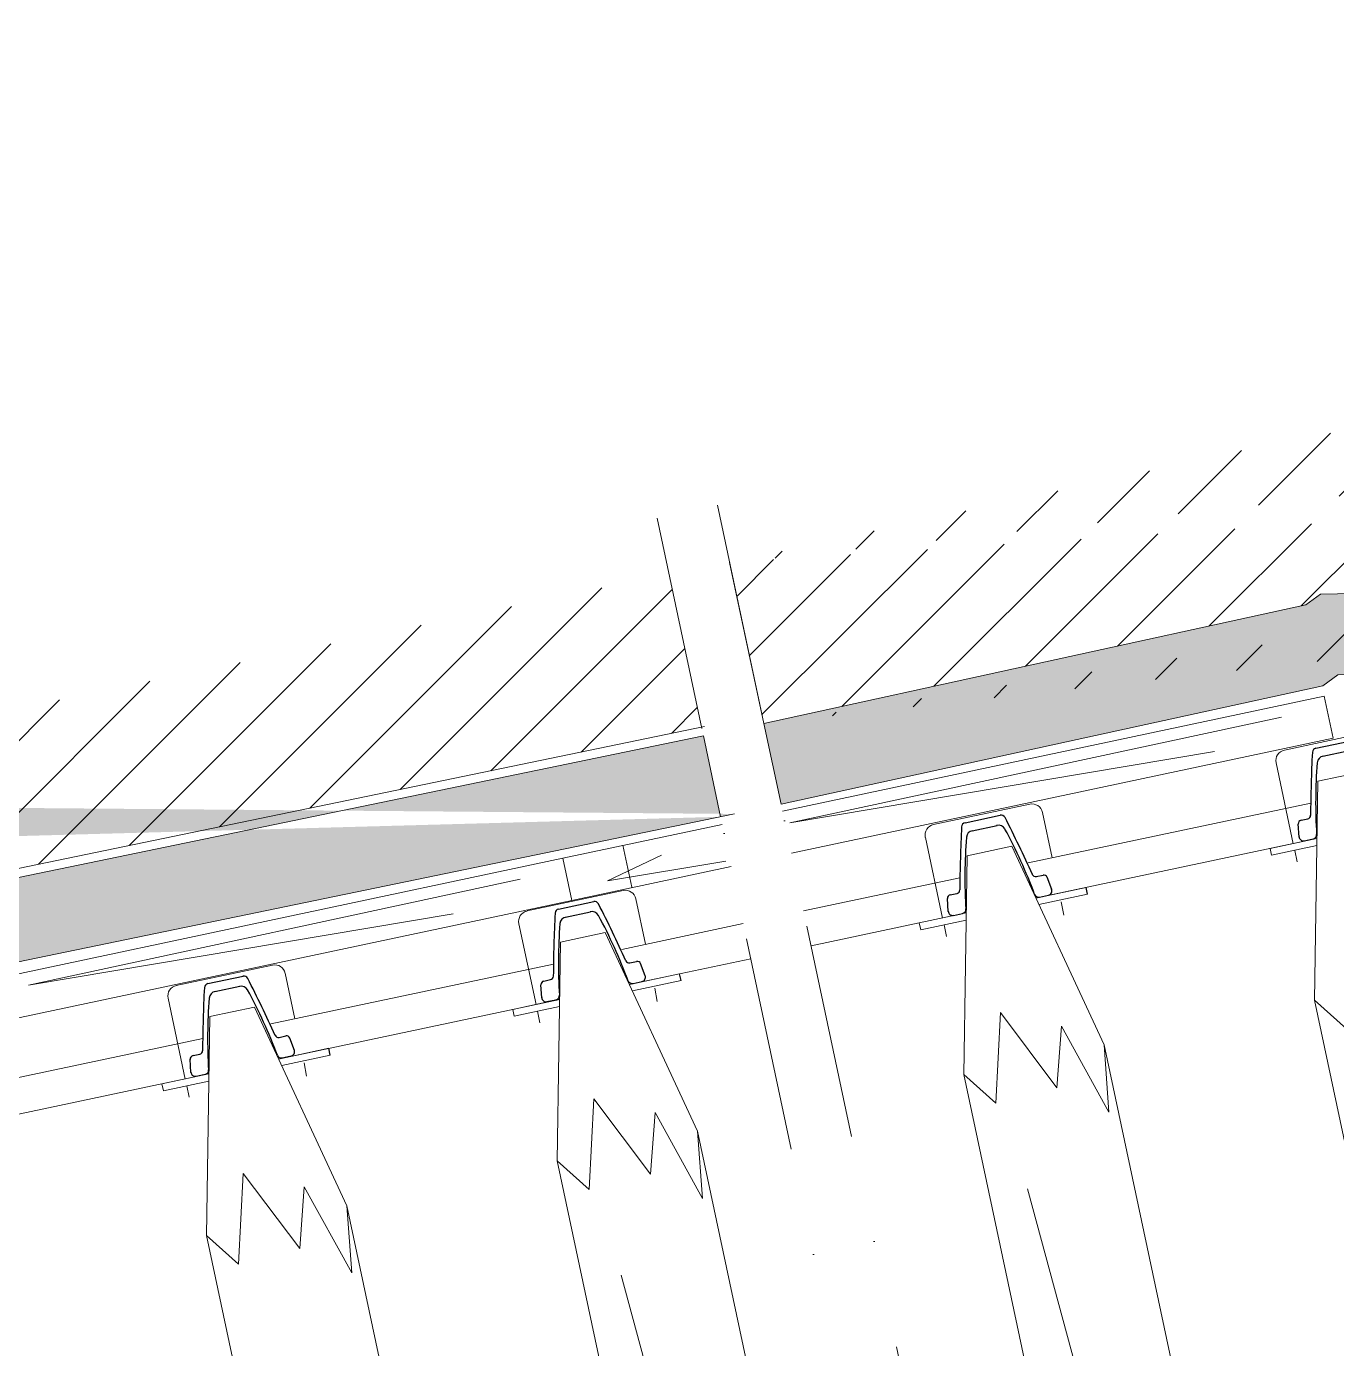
# Model space of a CAD drawing. Header units: millimetres. Extents: x -46762 to 217101, y -107409 to 31524.
# Drawn here: x 94761 to 96588, y -43097 to -41253 of the extents above; entities that cross this region are included whole.
import ezdxf

# ---------------------------------------------------------------- set-up
doc = ezdxf.new("R2010")
doc.units = ezdxf.units.MM
doc.linetypes.add('ACAD_ISO10W100', pattern=[18, 12, -3, 0, -3])
doc.linetypes.add('IRA2', pattern=[4, 2, -1, 0, -1])
pattern_1 = [(228.0128, (182.88, 254), (-2032.0017266, -2286.002809), [34.1721, -3383.05]), (184.9697, (160.02, 228.6), (3048.0049306, 253.9982075), [58.6405, -5805.4]), (132.5104, (101.6, 223.52), (2539.9981518, -2794.0027292), [41.3482, -4093.47]), (267.2737, (2.54, 160.02), (253.9988971, 5079.9983653), [53.4005, -5286.64]), (292.8337, (0, 106.68), (-1270.0036056, 3048.001733), [52.3634, -5183.98]), (357.2737, (20.32, 58.42), (-5079.9983653, 253.9988971), [53.4005, -5286.64]), (37.6942, (73.66, 55.88), (-3302.0020861, -2539.9977357), [70.6194, -6991.31]), (72.2553, (129.54, 99.06), (1778.00355655, 5588.0016206), [66.672, -6600.53]), (121.4296, (149.86, 162.56), (-2032.0005235, 3301.996116), [53.5813, -5304.55]), (175.2364, (121.92, 208.28), (2793.9978053, -253.9976163), [61.1713, -2997.39]), (222.3974, (60.96, 213.36), (-3048.0000917, -2793.99636506), [79.1078, -7831.68]), (138.8141, (254, 157.48), (-1777.9988674, 1523.9976557), [27.0005, -2673.06]), (171.4692, (233.68, 175.26), (3301.9949596, -508.00128), [51.3682, -5085.46]), (225, (182.88, 182.88), (-5e-14, -253.99983), [35.9209, -323.289]), (203.1986, (165.1, 213.36), (1270.004283, 508.002227), [19.3441, -1915.06]), (291.8014, (147.32, 205.74), (-254.000178, 762.00049), [27.3566, -1340.48]), (30.9638, (157.48, 180.34), (761.999195, 508.000396), [44.432, -1436.63]), (161.5651, (195.58, 203.2), (508.00023, -253.99962), [32.1287, -771.09]), (16.3895, (0, 205.74), (2540.0014014, 761.998415), [45.0088, -4455.88]), (70.3462, (43.18, 218.44), (-1015.9971689, -2793.9960489), [37.7599, -3738.22]), (293.1986, (195.58, 254), (-508.002227, 1270.004283), [38.688, -1895.72]), (343.6105, (210.82, 218.44), (-2540.0014014, 761.998415), [45.0088, -4455.88]), (339.444, (0, 48.26), (-1270.0015764, 507.999384), [43.4035, -2126.77]), (294.7751, (40.64, 33.02), (-1269.9970404, 2793.9987026), [36.3672, -3600.36]), (66.8014, (198.12, 0), (508.002227, 1270.004283), [38.688, -1895.72]), (17.354, (213.36, 35.56), (-3302.0001782, -1015.9984676), [42.5783, -4215.24]), (69.444, (73.66, 0), (-507.999384, -1270.0015764), [21.7018, -2148.48]), (101.3099, (182.88, 0), (-253.998746, 1015.996746), [12.9515, -1282.2]), (165.9638, (180.34, 12.7), (762.000535, -253.99956), [52.3634, -994.905]), (186.009, (129.54, 25.4), (2539.9962544, 253.9994069), [48.5267, -4804.14]), (303.6901, (157.48, 157.48), (-254.000087, 507.99951), [36.6324, -879.178]), (353.1572, (177.8, 127), (4318.0017857, -508.0022752), [63.9557, -6331.6]), (60.9454, (241.3, 119.38), (-1015.9976366, -1777.995761), [26.1508, -2588.94]), (90, (254, 142.24), (-254, 254), [15.24, -238.76]), (120.2564, (124.46, 33.02), (1015.9978467, -1777.9991032), [35.2867, -3493.39]), (48.0128, (106.68, 63.5), (2032.0017266, 2286.002809), [68.3443, -3348.88]), (0, (152.4, 114.3), (254, 254), [66.04, -187.96]), (325.3048, (218.44, 114.3), (-2539.995599, 1778.000169), [40.161, -3975.93]), (254.0546, (251.46, 91.44), (-254.000648, -1016.00242), [36.9829, -1812.17]), (207.646, (241.3, 55.88), (-4825.9983049, -2540.0015975), [60.2145, -5961.25]), (175.4261, (187.96, 27.94), (-3302.0007605, 253.9987711), [63.7029, -6306.58]), (175.4261, (187.96, 27.94), (-3302.0007605, 253.9987711), [63.7029, -6306.58])]

# ---------------------------------------------------------------- blocks, each defined once
blk = doc.blocks.new('ход12')
at = {"color": 7, "linetype": 'IRA2', "lineweight": 15, "ltscale": 150}
for p, q in [((103473.9, -33993.9), (104199.6, -37408.4)), ((103389.7, -34011.8), (104115.4, -37426.3))]:
    blk.add_line(p, q, dxfattribs=at)
at = {"color": 7, "lineweight": 15}
for p, q in [((104398.4, -34306.9), (104264.4, -34335.5)), ((104252.8, -34353.3), (104276.8, -34466)), ((103909.3, -34410.9), (103775.3, -34439.4)), ((103907.2, -34492.9), (104301.1, -34409.5)), ((103927.1, -34422.4), (103940.6, -34485.8)), ((103763.8, -34457.2), (103787.8, -34570)), ((103919.4, -34541.7), (104309.8, -34458.8)), ((104309.8, -34458.7), (104244.4, -34472.7)), ((104246.4, -34482.2), (104309.7, -34468.7)), ((104244.4, -34472.7), (104246.4, -34482.2)), ((104278.8, -34475.3), (104282.3, -34491.4)), ((103594.1, -34559.6), (103812, -34513.5)), ((103987.8, -34527.1), (103917.9, -34542)), ((103342.5, -34531.3), (103208.5, -34559.9)), ((103360.3, -34542.9), (103373.8, -34606.3)), ((103922.1, -34551), (103989.9, -34536.6)), ((103604.5, -34608.6), (103820.8, -34562.7)), ((103820.8, -34562.7), (103755.3, -34576.6)), ((103953.3, -34547.3), (103956.7, -34565.8)), ((103197, -34577.7), (103221, -34690.5)), ((103340.4, -34613.4), (103509.9, -34577.5)), ((103755.3, -34576.6), (103757.4, -34586.2)), ((103757.4, -34586.2), (103820.6, -34572.7)), ((103789.8, -34579.3), (103793.2, -34595.3)), ((102853.4, -34635.3), (102719.4, -34663.9)), ((102851.3, -34717.3), (103245.2, -34633.9)), ((103352.6, -34662.1), (103520.3, -34626.5)), ((102871.2, -34646.8), (102884.7, -34710.2)), ((103421, -34647.5), (103351.1, -34662.4)), ((103355.3, -34671.5), (103423.1, -34657.1)), ((103386.5, -34667.8), (103389.9, -34686.3)), ((102707.9, -34681.7), (102731.9, -34794.4)), ((102863.5, -34766.1), (103254, -34683.2)), ((103254, -34683.1), (103188.5, -34697.1)), ((103190.5, -34706.6), (103253.8, -34693.2)), ((103188.5, -34697.1), (103190.5, -34706.6)), ((103223, -34699.7), (103226.4, -34715.8)), ((102362.3, -34821.3), (102756.2, -34737.9)), ((102931.9, -34751.5), (102862, -34766.4)), ((102866.3, -34775.5), (102934, -34761)), ((102897.5, -34771.8), (102900.8, -34790.2)), ((102374.4, -34870), (102764.9, -34787.2)), ((102764.9, -34787.1), (102699.4, -34801)), ((102699.4, -34801), (102701.5, -34810.6)), ((102701.5, -34810.6), (102764.7, -34797.1)), ((102733.9, -34803.7), (102737.3, -34819.7))]:
    blk.add_line(p, q, dxfattribs=at)
at = {"color": 7, "lineweight": 30}
for p, q in [((104308.2, -34332.8), (104357.3, -34322.4)), ((104318, -34344), (104352.9, -34336.6)), ((103819.1, -34436.8), (103868.3, -34426.3)), ((104287.6, -34433.3), (104297, -34431.3)), ((103828.9, -34448), (103863.8, -34440.6)), ((104284.8, -34456.7), (104283.7, -34438.4)), ((104292, -34462), (104304.6, -34459.3)), ((103918.5, -34511.7), (103927.9, -34509.8)), ((103940, -34530), (103933.6, -34512.8)), ((103795.7, -34560.6), (103794.6, -34542.3)), ((103798.6, -34537.2), (103807.9, -34535.3)), ((103923, -34540.5), (103935.6, -34537.8)), ((103252.3, -34557.3), (103301.5, -34546.8)), ((103262.1, -34568.5), (103297, -34561)), ((103802.9, -34566), (103815.5, -34563.3)), ((103351.7, -34632.2), (103361.1, -34630.2)), ((103373.2, -34650.4), (103366.8, -34633.3)), ((102763.2, -34661.2), (102812.4, -34650.8)), ((103231.8, -34657.7), (103241.1, -34655.7)), ((102773, -34672.4), (102808, -34665)), ((103228.9, -34681.1), (103227.8, -34662.8)), ((103356.2, -34660.9), (103368.8, -34658.3)), ((103236.1, -34686.4), (103248.7, -34683.8)), ((102862.7, -34736.2), (102872, -34734.2)), ((102884.1, -34754.4), (102877.7, -34737.2)), ((102739.8, -34785.1), (102738.7, -34766.8)), ((102742.7, -34761.7), (102752, -34759.7)), ((102867.1, -34764.9), (102879.7, -34762.2)), ((102747.1, -34790.4), (102759.6, -34787.7))]:
    blk.add_line(p, q, dxfattribs=at)
at = {"color": 7, "lineweight": 0}
for p, q in [((104308.6, -34438.9), (104308.1, -34423.1)), ((103819.5, -34542.9), (103819.1, -34527.1)), ((103252.7, -34663.4), (103252.3, -34647.5)), ((102763.7, -34767.3), (102763.2, -34751.5))]:
    blk.add_line(p, q, dxfattribs=at)
at = {"color": 7, "linetype": 'ACAD_ISO10W100'}
for p, q in [((103989.9, -34536.6), (103988, -34527)), ((103423.1, -34657.1), (103421.2, -34647.5)), ((102934, -34761), (102932.1, -34751.5))]:
    blk.add_line(p, q, dxfattribs=at)
at = {"color": 7, "lineweight": 15}
for points in [[(104311.1, -34378.8), (104306.3, -34684.2)], [(104311.1, -34378.8), (104373.4, -34365.6)], [(103822, -34482.8), (103884.3, -34469.5)], [(103884.3, -34469.5), (104012.9, -34746.5)], [(103822, -34482.8), (103817.2, -34788.1)], [(103255.2, -34603.3), (103317.5, -34590)], [(103317.5, -34590), (103446.1, -34867)], [(104306.3, -34684.2), (104350.9, -34724.1), (104357.6, -34597.5), (104436.3, -34702.4), (104442.8, -34616.4), (104508.9, -34736.4), (104501.9, -34642.6)], [(103255.2, -34603.3), (103250.4, -34908.6)], [(104306.3, -34684.2), (104780.3, -36914.1), (104975.9, -36872.5), (104501.9, -34642.6)], [(102766.1, -34707.2), (102761.4, -35012.5)], [(102766.1, -34707.2), (102828.4, -34694)], [(102828.4, -34694), (102957, -34971)], [(103817.2, -34788.1), (103861.9, -34828.1), (103868.5, -34701.4), (103947.3, -34806.4), (103953.7, -34720.4), (104019.8, -34840.4), (104012.9, -34746.5)], [(103817.2, -34788.1), (104291.2, -37018), (104486.8, -36976.4), (104012.9, -34746.5)], [(103250.4, -34908.6), (103295.1, -34948.6), (103301.7, -34821.9), (103380.5, -34926.9), (103386.9, -34840.8), (103453, -34960.9), (103446.1, -34867)], [(103250.4, -34908.6), (103724.4, -37138.5), (103920, -37096.9), (103446.1, -34867)], [(102761.4, -35012.5), (102806, -35052.5), (102812.6, -34925.9), (102891.4, -35030.8), (102897.8, -34944.8), (102963.9, -35064.8), (102957, -34971)], [(103906.4, -34947.5), (104036.1, -35426.7), (104022.6, -35188.6)], [(102761.4, -35012.5), (103235.3, -37242.5), (103431, -37200.9), (102957, -34971)], [(103339.6, -35067.9), (103469.3, -35547.2), (103455.8, -35309)]]:
    blk.add_lwpolyline(points, dxfattribs=at)
at = {"color": 7, "lineweight": 30}
for centre, radius, start, end in [((106257, -34437.3), 1956.1, 177.1016, 179.6836), ((104309.4, -34338.7), 6, 100.6064, 177.2393), ((105047.8, -34408.8), 739.8, 175.6787, 183.4396), ((104320.1, -34353.8), 10, 98.3514, 175.4648), ((103869.5, -34432.2), 6, 26.7607, 103.3936), ((102130.4, -35314.4), 1956.1, 24.3164, 26.8984), ((104288.7, -34438.2), 5, 101.5627, 184.6412), ((104295.9, -34426.4), 5, 282, 0.2469), ((105767.9, -34541.2), 1956.1, 177.1016, 179.6836), ((103820.3, -34442.7), 6, 100.6064, 177.2393), ((103831, -34457.8), 10, 98.3514, 175.4648), ((103865.9, -34450.3), 10, 28.5352, 105.6486), ((103223.5, -34796.5), 739.8, 20.5604, 28.3213), ((104303.3, -34453.5), 6, 282, 3.8108), ((104558.7, -34512.7), 739.8, 175.6787, 183.4396), ((104290.8, -34456.1), 6, 181.9829, 282.5941), ((103917.5, -34506.9), 5, 203.7531, 282), ((103928.9, -34514.7), 5, 19.3588, 102.4373), ((103799.6, -34542.1), 5, 101.5627, 184.6412), ((103806.9, -34530.4), 5, 282, 0.2469), ((103921.7, -34534.6), 6, 200.1892, 282), ((103934.3, -34531.9), 6, 281.4059, 22.0171), ((105201.1, -34661.7), 1956.1, 177.1016, 179.6836), ((103253.5, -34563.1), 6, 100.6064, 177.2393), ((103299.1, -34570.8), 10, 28.5352, 105.6486), ((103302.7, -34552.7), 6, 26.7607, 103.3936), ((101563.6, -35434.9), 1956.1, 24.3164, 26.8984), ((103801.7, -34560.1), 6, 181.9829, 282.5941), ((103814.3, -34557.4), 6, 282, 3.8108), ((103991.9, -34633.2), 739.8, 175.6787, 183.4396), ((103264.2, -34578.2), 10, 98.3514, 175.4648), ((102656.7, -34917), 739.8, 20.5604, 28.3213), ((103350.7, -34627.3), 5, 203.7531, 282), ((103362.1, -34635.1), 5, 19.3588, 102.4373), ((102813.6, -34656.6), 6, 26.7607, 103.3936), ((101074.5, -35538.9), 1956.1, 24.3164, 26.8984), ((103240.1, -34650.8), 5, 282, 0.2469), ((103367.5, -34652.4), 6, 281.4059, 22.0171), ((104712.1, -34765.7), 1956.1, 177.1016, 179.6836), ((102764.5, -34667.1), 6, 100.6064, 177.2393), ((102775.1, -34682.2), 10, 98.3514, 175.4648), ((102810, -34674.8), 10, 28.5352, 105.6486), ((102167.6, -35021), 739.8, 20.5604, 28.3213), ((103232.8, -34662.6), 5, 101.5627, 184.6412), ((103354.9, -34655.1), 6, 200.1892, 282), ((103502.8, -34737.2), 739.8, 175.6787, 183.4396), ((103234.9, -34680.6), 6, 181.9829, 282.5941), ((103247.5, -34677.9), 6, 282, 3.8108), ((102861.6, -34731.3), 5, 203.7531, 282), ((102873, -34739.1), 5, 19.3588, 102.4373), ((102743.7, -34766.6), 5, 101.5627, 184.6412), ((102751, -34754.8), 5, 282, 0.2469), ((102865.9, -34759), 6, 200.1892, 282), ((102878.4, -34756.3), 6, 281.4059, 22.0171), ((102745.8, -34784.5), 6, 181.9829, 282.5941), ((102758.4, -34781.9), 6, 282, 3.8108)]:
    blk.add_arc(centre, radius, start, end, dxfattribs=at)
at = {"color": 7, "lineweight": 15, "extrusion": (0, 0, -1)}
for centre, major_axis, start_param, end_param in [((104267.5, -34350.1), (-12, 9), 5.43291, 7.003706), ((103912.4, -34425.5), (9, 12), -0.850275, 0.720521), ((103778.4, -34454.1), (-12, 9), 5.43291, 7.003706), ((103345.6, -34546), (9, 12), -0.850275, 0.720521), ((103211.6, -34574.6), (-12, 9), 5.43291, 7.003706), ((102856.6, -34650), (9, 12), -0.850275, 0.720521), ((102722.6, -34678.5), (-12, 9), 5.43291, 7.003706)]:
    blk.add_ellipse(centre, major_axis=major_axis, ratio=1, start_param=start_param, end_param=end_param, dxfattribs=at)

msp = doc.modelspace()

# ---------------------------------------------------------------- hatches: boundary and pattern name
at = {"lineweight": 15}
h = msp.add_hatch(dxfattribs=at)
h.set_pattern_fill('JIS_WOOD', scale=100, style=0)
edge = h.paths.add_edge_path()
edge.add_line((95734.79, -42002.4), (96490.28, -41836.99))
edge.add_line((96490.28, -41836.99), (96510.96, -41821.83))
edge.add_line((96510.96, -41821.83), (97322.78, -41806.31))
edge.add_line((97322.78, -41806.31), (98126.99, -41791.91))
edge.add_line((98126.99, -41791.91), (98935.35, -41835.34))
edge.add_line((98935.35, -41835.34), (100780.64, -41437.72))
edge.add_line((95789.57, -42225.31), (96545.06, -42059.9))
edge.add_line((96545.06, -42059.9), (96565.74, -42044.74))
edge.add_line((96565.74, -42044.74), (97377.56, -42029.21))
edge.add_line((97377.56, -42029.21), (98181.77, -42014.81))
edge.add_line((98181.77, -42014.81), (98990.13, -42058.25))
edge.add_line((98990.13, -42058.25), (100835.42, -41660.63))
edge.add_line((95741.86, -42000.86), (95789.57, -42225.31))
edge.add_line((100835.42, -41660.63), (100790.02, -41447.06))
h = msp.add_hatch(dxfattribs=at)
h.set_pattern_fill('GRAVEL', scale=10, style=0)
h.set_pattern_definition(pattern_1)
h.paths.add_polyline_path([(100835.42, -41660.63), (100859.4, -41773.43), (99014.11, -42171.05), (98205.74, -42127.61), (97401.54, -42142.01), (96589.72, -42157.54), (96569.03, -42172.7), (95813.55, -42338.11), (95789.57, -42225.31), (96545.06, -42059.9), (96565.74, -42044.74), (97377.56, -42029.21), (98181.77, -42014.81), (98990.13, -42058.25)])
h = msp.add_hatch(dxfattribs=at)
h.set_pattern_fill('GRAVEL', scale=10, style=0)
h.set_pattern_definition(pattern_1)
edge = h.paths.add_edge_path()
edge.add_line((90716.08, -45345.39), (90716.08, -44332.53))
edge.add_line((90716.08, -44332.53), (90741.41, -44005.06))
edge.add_line((90741.41, -44005.06), (90792.1, -43740.07))
edge.add_line((90792.1, -43740.07), (90852.53, -43551.07))
edge.add_line((90852.53, -43551.07), (90916.51, -43394.4))
edge.add_line((90916.51, -43394.4), (90997.39, -43210.87))
edge.add_line((90997.39, -43210.87), (91104.51, -43031.71))
edge.add_line((91104.51, -43031.71), (91218.19, -42870.03))
edge.add_line((91218.19, -42870.03), (91316.56, -42752.05))
edge.add_line((91316.56, -42752.05), (91310.01, -42714.9))
edge.add_line((91310.01, -42714.9), (91451.36, -42566.58))
edge.add_line((91451.36, -42566.58), (91463.62, -42535.96))
edge.add_line((91463.62, -42535.96), (91488.13, -42512.99))
edge.add_line((91488.13, -42512.99), (91517.24, -42508.39))
edge.add_line((91517.24, -42508.39), (91658.19, -42387.42))
edge.add_line((91658.19, -42387.42), (91694.96, -42361.39))
edge.add_line((91694.96, -42361.39), (91797.62, -42295.55))
edge.add_line((91797.62, -42295.55), (91883.41, -42243.49))
edge.add_line((91883.41, -42243.49), (92035.09, -42173.05))
edge.add_line((92035.09, -42173.05), (92198.8, -42112.47))
edge.add_line((92198.8, -42112.47), (92283.62, -42080.27))
edge.add_line((92283.62, -42080.27), (92474.75, -42042.71))
edge.add_line((92474.75, -42042.71), (92534.88, -42029.83))
edge.add_line((92534.88, -42029.83), (92651.3, -42015.32))
edge.add_line((92651.3, -42015.32), (92767.19, -42005.55))
edge.add_line((92767.19, -42005.55), (92809.01, -42004.68))
edge.add_line((90815.75, -45345.39), (90815.75, -44336.53))
edge.add_line((90815.75, -44336.53), (90839.86, -44024.65))
edge.add_line((90839.86, -44024.65), (90888.14, -43772.28))
edge.add_line((90888.14, -43772.28), (90945.7, -43592.28))
edge.add_line((90945.7, -43592.28), (91006.63, -43443.07))
edge.add_line((91006.63, -43443.07), (91083.66, -43268.28))
edge.add_line((91083.66, -43268.28), (91185.68, -43097.65))
edge.add_line((91185.68, -43097.65), (91293.94, -42943.67))
edge.add_line((91293.94, -42943.67), (91387.63, -42831.31))
edge.add_line((91387.63, -42831.31), (91381.39, -42795.93))
edge.add_line((91381.39, -42795.93), (91516.01, -42654.67))
edge.add_line((91516.01, -42654.67), (91527.68, -42625.5))
edge.add_line((91527.68, -42625.5), (91551.03, -42603.63))
edge.add_line((91551.03, -42603.63), (91578.75, -42599.25))
edge.add_line((91578.75, -42599.25), (91712.99, -42484.05))
edge.add_line((91712.99, -42484.05), (91748.01, -42459.25))
edge.add_line((91748.01, -42459.25), (91845.78, -42396.55))
edge.add_line((91845.78, -42396.55), (91927.49, -42346.96))
edge.add_line((91927.49, -42346.96), (92071.94, -42279.88))
edge.add_line((92071.94, -42279.88), (92227.85, -42222.18))
edge.add_line((92227.85, -42222.18), (92308.64, -42191.52))
edge.add_line((92308.64, -42191.52), (92490.67, -42155.75))
edge.add_line((92490.67, -42155.75), (92547.94, -42143.48))
edge.add_line((92547.94, -42143.48), (92658.81, -42129.66))
edge.add_line((92658.81, -42129.66), (92769.18, -42120.35))
edge.add_line((92769.18, -42120.35), (92809.01, -42119.53))
edge.add_line((90716.08, -45345.39), (90815.75, -45345.39))
edge.add_line((93883.37, -42335.94), (93820.4, -42295.55))
edge.add_line((93820.4, -42295.55), (93734.6, -42243.49))
edge.add_line((93734.6, -42243.49), (93582.92, -42173.05))
edge.add_line((93582.92, -42173.05), (93419.22, -42112.47))
edge.add_line((93419.22, -42112.47), (93334.39, -42080.27))
edge.add_line((93334.39, -42080.27), (93143.26, -42042.71))
edge.add_line((93143.26, -42042.71), (93083.13, -42029.83))
edge.add_line((93083.13, -42029.83), (92966.71, -42015.32))
edge.add_line((92966.71, -42015.32), (92850.82, -42005.55))
edge.add_line((92850.82, -42005.55), (92809.01, -42004.68))
edge.add_line((93912.06, -42490.09), (93905.02, -42484.05))
edge.add_line((93905.02, -42484.05), (93870, -42459.25))
edge.add_line((93870, -42459.25), (93772.24, -42396.55))
edge.add_line((93772.24, -42396.55), (93690.53, -42346.96))
edge.add_line((93690.53, -42346.96), (93546.07, -42279.88))
edge.add_line((93546.07, -42279.88), (93390.16, -42222.18))
edge.add_line((93390.16, -42222.18), (93309.37, -42191.52))
edge.add_line((93309.37, -42191.52), (93127.34, -42155.75))
edge.add_line((93127.34, -42155.75), (93070.08, -42143.48))
edge.add_line((93070.08, -42143.48), (92959.2, -42129.66))
edge.add_line((92959.2, -42129.66), (92848.83, -42120.35))
edge.add_line((92848.83, -42120.35), (92809.01, -42119.53))
edge.add_line((93789.36, -42408.79), (93979.31, -42477.08))
edge.add_line((93979.31, -42477.08), (94561.07, -42572.49))
edge.add_line((94561.07, -42572.49), (94594.41, -42590.13))
edge.add_line((94594.41, -42590.13), (95748.69, -42351.52))
edge.add_line((93883.37, -42335.94), (93959.69, -42363.38))
edge.add_line((93959.69, -42363.38), (94541.45, -42458.79))
edge.add_line((94541.45, -42458.79), (94574.8, -42476.43))
edge.add_line((94574.8, -42476.43), (95705.25, -42242.74))
edge.add_line((95705.25, -42242.74), (95729.22, -42355.54))
h = msp.add_hatch(dxfattribs=at)
h.set_pattern_fill('JIS_WOOD', scale=100, style=0)
h.paths.add_polyline_path([(94051.22, -42365.04), (94543.09, -42445.7), (94576.43, -42463.35), (95702.65, -42230.53), (95657.24, -42016.88), (94539.94, -42247.85), (94506.6, -42230.2), (94230.82, -42184.76)])

# ---------------------------------------------------------------- linework, layer by layer
at = {"color": 7, "lineweight": 15}
for p, q in [((95741.86, -42000.86), (95789.57, -42225.31)), ((96570.96, -42187.19), (95815.6, -42347.75)), ((96570.96, -42187.19), (96583.44, -42245.88)), ((95789.57, -42225.31), (95813.55, -42338.11)), ((95705.25, -42242.74), (95729.22, -42355.54)), ((95828.07, -42406.44), (96583.44, -42245.88)), ((95731.49, -42366.18), (95509.3, -42413.41)), ((95592.82, -42395.1), (95605.29, -42453.79)), ((95509.3, -42413.41), (94531.15, -42621.32)), ((95521.78, -42472.1), (95509.3, -42413.41)), ((95509.3, -42413.41), (95521.78, -42472.1)), ((95521.78, -42472.1), (95743.96, -42424.87)), ((94543.63, -42680.01), (95521.78, -42472.1))]:
    msp.add_line(p, q, dxfattribs=at)
for points in [[(95789.57, -42225.31), (96545.06, -42059.9), (96565.74, -42044.74), (97377.56, -42029.21), (98181.77, -42014.81), (98990.13, -42058.25), (100835.42, -41660.63)], [(95813.55, -42338.11), (96569.03, -42172.7), (96589.72, -42157.54), (97401.54, -42142.01), (98205.74, -42127.61), (99014.11, -42171.05), (100859.4, -41773.43)], [(96511.53, -42216.41), (95825.96, -42364.02), (96417.88, -42264.64)], [(93972.86, -42352.19), (94543.09, -42445.7), (94576.43, -42463.35), (95706.88, -42229.66)], [(93883.37, -42335.94), (93959.69, -42363.38), (94541.45, -42458.79), (94574.8, -42476.43), (95705.25, -42242.74)], [(93789.36, -42408.79), (93979.31, -42477.08), (94561.07, -42572.49), (94594.41, -42590.13), (95748.69, -42351.52)], [(95647.09, -42409.2), (95571.59, -42445.07), (95736.71, -42417.53)], [(95449.87, -42442.62), (94764.3, -42590.23), (95356.21, -42490.85)]]:
    msp.add_lwpolyline(points, dxfattribs=at)
at = {"color": 5, "lineweight": 50}
msp.add_circle((89704.46, -49454.65), 15822.23, dxfattribs=at)

# ---------------------------------------------------------------- block references
at = {"color": 7, "linetype": 'IRA2', "lineweight": 15}
msp.add_blockref('ход12', (-7749, -7927.02), dxfattribs=at)

doc.saveas('drawing.dxf')
